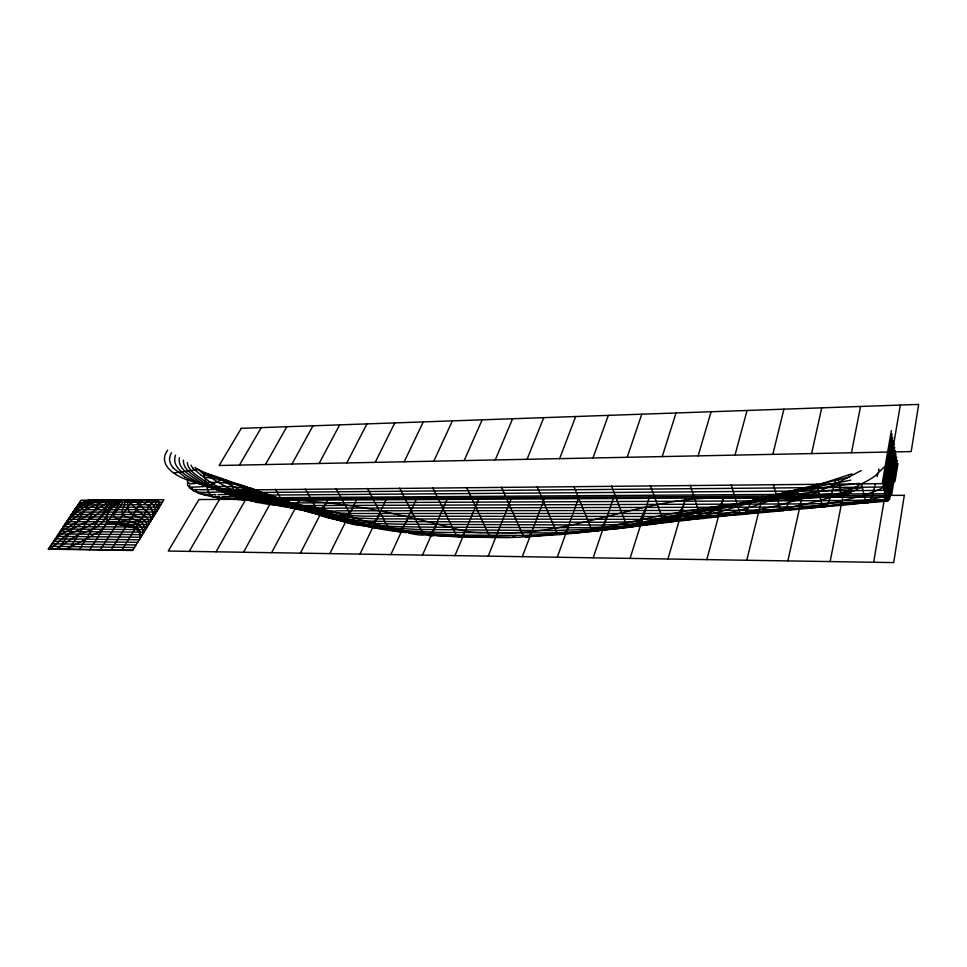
<?xml version="1.0" encoding="UTF-8"?>
<svg xmlns="http://www.w3.org/2000/svg" width="967" height="967" viewBox="0 0 967 967"><rect width="100%" height="100%" fill="white"/><g stroke="black" fill="none" stroke-linecap="round" stroke-linejoin="round"><path stroke-width="1.45" d="M169.709 458.37L169.757 457.778A18.421 9.924 -31.1 0 1 171.497 452.689M142.838 532.527L142.717 533.337A9.078 5.053 -33.7 0 1 141.75 535.718M897.303 460.352L891.586 494.886C823.098 510.951 752.229 513.344 682.158 513.477L350.296 513.489L314.287 511.881A210.335 118.421 -25.1 0 1 307.808 511.047C272.138 507.095 243.37 483.307 209.198 474.519M897.956 463.604L895.043 481.203L889.664 484.467A34.171 22.628 -10.2 0 1 886.92 486.05L877.613 490.148A118.119 75.656 -12.2 0 1 862.939 495.455C793.919 514.335 721.708 516.39 650.573 516.475L364.704 516.173L328.889 514.819L310.226 512.172L294.113 507.917L244.832 486.316L216.161 477.347M895.998 453.837L888.117 500.966L879.837 501.776L829.384 505.451L779.209 507.107L317.333 508.195C277.444 510.769 238.897 497.05 206.418 474.664M896.651 457.101L889.592 499.516C834.025 507.627 777.819 510.455 721.708 510.395L338.571 510.83C296.809 514.033 256.497 500.773 221.08 479.584M894.028 443.962L885.023 497.05L273.552 500.374C249.268 500.543 224.441 495.455 203.614 482.569C196.47 476.574 182.654 470.724 183.428 460.099M894.68 447.262L885.845 499.637L846.959 500.519L280.225 502.997C254.925 503.263 228.986 497.679 207.736 483.464C201.027 477.36 188.021 472.259 187.368 462.564M895.345 450.549L886.872 500.942L812.449 503.88L293.352 505.596C260.256 506.575 226.725 496.663 201.209 475.22M892.686 437.302L883.608 490.39L260.22 495.14C238.462 495.031 216.245 491.55 196.688 481.614C187.61 476.248 170.796 468.185 175.523 455.155M893.363 440.638L884.309 493.726L266.88 497.751C243.829 497.751 220.234 493.472 200 481.989C192.095 476.211 176.949 469.382 179.475 457.633M873.636 562.274L884.986 495.442M892.372 451.952L900.337 405.052M891.344 430.593L882.182 483.669L246.899 489.906C227.608 490.124 208.11 487.634 189.955 480.865C177.553 477.009 156.473 465.743 167.617 450.211M892.021 433.953L882.895 487.03L253.559 492.529C230.001 492.541 205.209 488.456 184.818 476.912M202.732 473.056A22.011 13.635 89.8 0 1 203.07 473.504C207.82 480.732 204.569 498.404 218.276 497.485M861.621 486.304L861.319 487.9L859.76 487.997M830.145 561.585L843.055 495.696M851.456 452.786L860.533 406.454M114.336 514.782L114.287 515.012A7.893 4.279 -33.4 0 0 114.444 516.922M878.882 468.971L878.628 470.131M787.875 560.908L802.247 495.938M811.615 453.583L821.732 407.832M878.604 470.252L878.459 470.869M152.701 516.354L152.581 516.861A20.585 11.338 -33.3 0 1 151.662 519.315L151.541 519.557A27.233 14.952 -33.4 0 1 150.344 521.757L66.65 521.733L65.829 522.966M877.963 473.056L877.746 474.048M877.661 474.41L877.432 475.413M877.323 475.873L877.166 476.55M746.778 560.256L762.54 496.168M772.814 454.369L783.923 409.162M875.437 483.826L875.014 485.531M762.165 497.691L759.989 501.619L834.69 496.24M874.567 487.308L872.657 494.21A81.155 16.536 88.6 0 1 871.315 498.09L870.542 499.854A44.277 8.945 88.8 0 1 868.741 502.393L868.39 502.635A32.479 6.551 88.9 0 1 867.157 502.804L865.223 499.987L861.476 483.536M706.817 559.615L723.872 496.397M735.005 455.119L747.056 410.467M723.485 497.824L722.905 499.806M667.919 558.999L686.207 496.627M698.15 455.868L711.096 411.737M685.095 500.386L683.862 504.145A48.664 15.665 89 0 1 682.472 507.542L678.592 513.658L670.941 520.355M833.143 488.625L834.412 484.455L861.186 470.578M832.2 491.719L832.696 490.112M832.031 492.288L828.997 500.966A76.949 17.744 88.6 0 1 828.066 502.997L827.607 503.867A43.733 10.008 88.9 0 1 825.419 506.515L824.573 506.829A21.54 4.92 89.1 0 1 824.041 506.756L823.691 506.563A28.502 6.503 89 0 1 822.712 505.584L822.361 505.04A11.906 2.732 89.2 0 1 821.479 502.647L816.764 483.983M834.424 484.431L835.851 480.333A28.587 6.273 89.2 0 1 836.056 479.837L836.298 479.366A14.747 3.252 89.1 0 1 836.407 479.185M630.061 558.394L649.51 496.845M662.226 456.593L676.006 412.982M593.194 557.814L613.731 497.062M627.184 457.294L641.762 414.19M607.24 516.257L603.432 524.863L599.262 529.964A37.967 14.07 89.4 0 1 598.694 530.351A31.826 11.785 89.5 0 1 593.061 530.351M801.945 497.34L800.869 498.718L799.504 497.437A17.902 4.351 89.1 0 1 799.274 497.014L797.884 493.629M557.282 557.234L578.858 497.268M592.989 457.983L608.328 415.363M55.216 538.849L139.224 539.791L140.203 537.229L139.852 533.566M522.301 556.678L544.844 497.473M559.627 458.648L575.679 416.523M790.087 499.069L792.892 492.276M789.918 499.528L787.875 504.399M488.19 556.134L511.664 497.667M527.051 459.313L543.78 417.647M454.937 555.614L479.269 497.86M495.249 459.954L512.619 418.747M432.745 487.791L456.11 534.848L458.382 536.806L460.655 536.975L463.024 535.174L465.224 531.209L466.517 531.403A99.613 62.94 -23.3 0 0 480.696 532.575M422.506 555.094L447.661 498.053M464.184 460.57L482.158 419.823M435.948 524.61C433.313 538.268 419.231 535.513 408.751 532.986M390.861 554.587L416.789 498.235M433.832 461.186L452.387 420.875M407.856 517.635C402.248 535.392 389.29 534.304 382.932 517.587L367.46 488.444M787.863 504.436L786.485 507.119M359.978 554.103L386.631 498.416M404.182 461.779L423.268 421.902M380.66 510.902C373.963 533.663 351.42 524.513 334.884 518.312C298.211 501.885 258.298 493.315 218.059 494.681M105.85 517.212C108.884 509.984 114.009 502.647 121.685 499.999M329.832 553.62L357.174 498.597M375.184 462.371L394.79 422.905M155.82 512.885C159.966 508.134 155.457 498.573 147.878 499.866A26.278 14.445 -33.3 0 0 146.875 499.842M353.354 506.285L352.121 508.545M300.386 553.148L328.381 498.767M346.827 462.939L366.928 423.897M748.917 506.515L750.9 502.852A45.014 12.172 89.7 0 1 753.353 499.758L753.68 499.625A22.011 5.983 89.5 0 1 754.369 499.371A29.808 8.099 89.6 0 1 755.795 499.637L759.929 501.631L725.298 505.161L687.948 510.769L656.798 516.378L603.964 527.619A320.137 183.392 -19.6 0 1 590.112 530.025A348.241 196.519 -19.5 0 1 566.336 533.288M748.809 506.732L747.31 509.536A79.113 22.338 88.6 0 1 746.717 510.54L745.581 512.208A46.271 12.97 89 0 1 745.315 512.558M792.952 492.143L793.351 491.417M271.63 552.689L300.241 498.936M319.098 463.495L339.671 424.851M299.262 500.773L296.954 503.251L293.726 504.073L264.317 500.35L226.822 498.247M243.527 552.242L272.718 499.093M291.974 464.039L312.982 425.794M216.076 551.806L245.811 499.262L242.874 500.084L238.837 497.618L235.682 493.388L230.702 483.367L226.278 479.934L220.416 480.103L211.386 484.697L194.512 482.497M265.442 464.571L286.861 426.725M139.175 539.876C142.657 534.63 137.35 528.236 132.056 526.955A72.561 40.276 -35.3 0 0 129.892 526.29L126.737 525.528M187.622 480.152C185.712 484.092 192.312 484.056 194.959 483.488M465.236 531.209C413.284 517.865 361.005 504.182 307.155 501.184C293.642 499.999 279.233 499.238 267.182 501.063C262.927 498.573 260.498 493.992 256.642 491.006M153.004 517.454L153.378 516.813A19.038 10.48 -33.2 0 0 154.297 514.976L154.623 514.13A19.884 10.951 -33.2 0 0 154.829 513.501L154.853 513.392A19.678 10.83 -33.2 0 0 155.119 512.268L155.288 509.633A20.476 11.266 -33.2 0 0 155.143 508.533C153.427 501.474 144.929 499.854 138.704 499.903M189.23 551.383L219.485 499.419M239.465 465.103L261.283 427.619M153.221 517.091L69.866 516.91C75.559 506.974 85.894 499.032 97.812 500.144M139.985 538.571C144.724 521.491 118.071 523.86 107.966 521.382M241.266 428.333L219.146 465.502L911.204 451.577L918.65 404.411L241.194 428.333M144.893 530.605L145.171 530.121A15.798 8.751 -33.6 0 0 146.597 525.552M146.259 528.393L146.633 527.764A20.065 11.072 -33.5 0 0 147.613 525.891L147.697 525.685A18.784 10.383 -33.5 0 0 148.386 523.655A15.52 8.594 -33.5 0 0 148.314 519.895L148.096 519.376A26.871 14.843 -33.7 0 0 146.331 517.067L138.015 510.987A74.169 40.65 -31.2 0 1 137.302 510.383A60.014 32.89 -31.6 0 1 134.328 507.046L130.219 501.873L125.311 500.096A34.256 18.578 -33.8 0 0 122.773 499.999L123.039 500.024A6.696 3.602 -33.2 0 1 123.885 500.398A5.705 3.07 -33.2 0 1 124.477 501.124L124.538 501.244M147.927 525.673L148.386 524.924A20.79 11.459 -33.5 0 0 150.852 518.131A19.908 10.988 -33.5 0 0 149.764 514.746L149.68 514.541M121.782 550.283L153.221 499.806M111 550.102L142.632 499.879M100.314 549.933L132.116 499.939M89.726 549.764L121.709 499.999M79.246 549.607L111.398 500.06M68.862 549.437L101.172 500.12L104.388 500.096M58.564 549.268L91.599 500.181M48.35 549.135L80.998 500.241L163.919 499.746L132.636 550.477L48.35 549.135L52.617 543.394M62.662 527.716L63.749 526.121A39.695 21.371 -34.1 0 1 64.729 524.767L66.264 522.796A36.335 19.521 -34 0 1 68.536 520.101C77.022 510.661 88.202 503.178 100.834 500.882A51.456 27.753 -34.3 0 1 107.506 500.144L109.791 500.072M73.951 510.794C77.686 504.967 84.056 500.386 91.152 500.193M106.165 524.114C107.845 520.584 105.101 514.903 109.392 511.047C112.196 507.071 116.282 504.266 120.476 501.921M842.849 494.862C840.722 497.171 840.432 490.221 839.972 487.948M66.626 521.781C74.108 509.875 86.571 499.939 101.233 500.169M105.959 524.404L104.883 525.939A21.25 11.386 -34 0 1 104.521 526.435L104.315 526.689A16.62 8.933 -34 0 1 103.07 528.151L101.837 529.445A19.606 10.516 -34 0 1 100.858 530.399L100.242 530.931M884.189 467.049L875.655 475.438A71.062 46.343 -12 0 1 868.414 480.273L854.683 487.525A144.095 91.357 -13.8 0 1 847.563 490.801L838.981 494.33A111.991 72.078 -13.2 0 1 828.223 498.09M57.887 534.848L58.854 533.76A15.992 8.522 -34.6 0 1 59.7 532.938M779.39 506.261A17.527 4.46 89.2 0 0 781.167 509.597L782.968 510.636A35.066 8.933 89 0 0 785.361 508.787L785.579 508.557A57.295 14.65 88.8 0 0 786.425 507.216M52.847 543.116L60.002 534.872A12.704 6.769 -34.7 0 1 60.329 534.691L63.689 532.902A78.702 43.297 -35.4 0 1 67.4 531.004L80.201 524.9A53.342 27.705 -33.6 0 0 86.039 521.769A55.349 28.708 -33.6 0 0 97.111 514.202L105.113 507.723A48.882 26.858 -33.5 0 1 108.34 505.197L111.145 503.299A17.454 9.428 -33.4 0 1 115.436 501.099M708.92 513.997L708.751 514.214M745.279 512.607L744.493 513.465M709.307 513.525L713.078 509.512L716.221 507.663M708.569 514.432L705.064 517.925A26.665 8.099 89.2 0 1 703.71 518.397M117.587 509.488C119.328 507.216 124.525 503.747 121.383 500.713M50.151 549.171L66.505 534.932L81.748 528.997A64.837 33.724 -33.3 0 0 86.776 526.858L87.779 526.374A32.141 16.971 -33.7 0 0 92.228 524.017L94.452 522.591A18.832 10.008 -33.8 0 0 95.806 521.624M744.239 513.695L743.357 514.275L783.343 508.569A284.6 167.811 -15 0 0 801.425 504.967M323.063 506.998L323.655 506.49A18.458 10.008 89.6 0 0 326.254 502.876M716.765 507.47L719.424 506.055M670.723 520.5L667.435 522.373L665.139 522.228A19.884 6.503 89.4 0 1 664.667 521.938A20.839 6.805 89.4 0 1 663.978 521.31L663.737 521.032A20.367 6.648 89.4 0 1 663.302 520.439L650.344 485.639M55.748 549.256L77.565 535.041L91.212 529.783A23.51 12.535 -33.8 0 0 99.927 524.525L102.103 522.494A17.309 9.259 -33.9 0 0 105.802 517.224M82.509 540.819L94.222 534.376A24.042 12.885 -33.8 0 0 96.192 533.506M81.627 541.29L65.454 549.413M238.075 492.868L248.821 488.395M237.568 493.134L236.286 493.799M233.579 495.164L232.31 495.805L226.894 493.11M834.316 484.467L816.837 492.336M194.681 469.998L173.468 473.044M115.436 501.099L116.499 500.701A9.743 5.246 -33.3 0 1 118.167 500.229A11.193 6.032 -33.3 0 1 119.243 500.06L119.981 500.012M857.753 489.556L857.137 489.785M848.264 493.605L844.844 494.693M848.518 493.521L851.335 492.578M856.822 489.894L854.429 490.559M849.183 474.724L748.071 507.953A240.735 145.171 -16.7 0 1 708.412 516.898L702.513 517.913A287.876 169.261 -16.8 0 1 679.378 521.032L644.808 523.691L600.616 525.033L402.224 524.271M849.364 474.664L851.891 473.878M341.266 517.937C329.445 520.995 317.901 513.888 306.95 510.358C283.947 499.721 260.183 489.87 234.776 486.969A200.362 118.868 -36 0 0 231.875 486.631L207.554 486.256M828.223 498.078L819.823 500.495M262.673 501.353L273.347 498.356A49.148 27.91 -88.7 0 1 274.761 498.223L281.627 499.19L292.227 503.843L319.17 509.863L365.212 524.61L396.422 531.246M262.42 501.426L258.842 502.199M854.32 490.595L851.649 491.212M802.936 504.629L808.75 503.299A225.613 137.145 -14.5 0 0 819.823 500.495M850.609 491.454L851.443 491.26M850.211 491.538L847.019 492.203M802.55 504.714L801.8 504.883M847.285 477.565L786.57 492.034L722.784 510.878A247.479 148.567 -17.5 0 1 714.673 513.078L694.258 517.816A261.67 155.88 -17.5 0 1 664.148 522.821L631.439 525.891L585.736 527.74L431.753 527.172C402.139 526.749 372.259 526.858 343.055 521.273A223.135 128.345 -23.9 0 1 319.606 514.565L280.152 498.718A369.273 224.344 -40.6 0 0 265.816 494.596L263.943 494.161A339.163 206.007 -39.8 0 0 248.833 491.272L244.458 490.668A259.712 156.69 -37.6 0 0 233.132 489.592L207.736 489.58M847.491 477.529L848.941 477.202A27.668 18.216 -11.2 0 0 849.558 477.057M846.185 492.372L834.243 494.04M257.585 502.417L258.987 502.175M850.815 480.176L772.814 495.08L707.904 512.389A287.864 168.911 -18 0 1 650.235 524.585L605.68 528.804L551.565 530.605L417.72 529.457L383.331 527.607L358.273 524.622A233.095 134.111 -23.5 0 1 337.64 519.98C298.162 503.952 256.896 489.217 213.55 492.263M257.403 502.453L256.932 502.526A13.804 8.026 89.6 0 1 256.69 502.538L250.405 495.539M566.324 533.288L525.214 536.963M856.387 483.705L857.584 483.56A6.757 4.509 -10.4 0 0 859.252 483.234M854.429 483.911L853.414 484.008M853.148 484.032C784.853 491.043 718.312 507.856 651.722 523.715A285.035 167.351 -18.4 0 1 626.471 527.656L591.2 530.98L550.32 532.95L438.716 532.37L403.179 530.665L373.927 527.644L361.513 525.407L354.538 520.331A42.27 21.709 89.4 0 1 352.036 517.224L336.032 488.758M198.513 483.174L205.826 482.509M197.691 483.258L196.422 483.367M206.164 482.473L207.82 482.352M833.929 494.064C763.265 497.606 693.617 510.479 624.779 526.266A312.486 180.261 -19.1 0 1 594.657 531.101L560.57 534.558L521.564 536.903M856.496 488.202L859.421 488.009M200.81 486.776L207.397 486.268M856.109 488.226L855.251 488.299M834.944 496.216L838.184 495.938A26.895 17.962 -11.2 0 0 844.614 494.79M208.376 482.303L217.901 482.388M199.734 486.86L192.228 487.138A14.989 8.292 -31.4 0 1 189.23 486.691A7.736 4.291 -31.6 0 1 187.574 485.108M854.647 488.335C778.556 493.146 702.743 510.697 628.067 526.991A287.743 168.488 -18.8 0 1 617.333 528.659L575.57 532.974L524.525 535.44M831.547 495.757L793.496 497.546L715.967 497.872A408.231 346.15 -19.3 0 0 708.835 498.198C641.326 500.169 578.242 531.669 510.733 532.757M520.597 537.241L506.49 537.628M207.567 489.58L204.363 489.737M203.892 489.761L192.711 489.568A9.984 5.548 -31.5 0 1 189.29 487.163M316.692 509.428C286.063 500.628 254.031 496.53 222.059 496.712M121.238 499.999L120.621 500.06A6.696 3.602 -33.2 0 0 118.639 500.604L117.466 501.136A12.462 6.733 -33.3 0 0 113.731 503.529L112.015 505.004A26.218 14.263 -33.3 0 0 109.948 507.083L109.67 507.373A50.828 28.019 -33.1 0 0 108.642 508.521L103.723 514.19A35.876 18.893 -33.8 0 1 95.89 521.697M207.446 494.899L211.459 496.639A40.421 22.724 -30.6 0 0 212.486 496.881L225.371 498.634M217.527 497.509L215.907 497.014M515.169 537.096L513.803 537.12M207.784 492.348L211.507 492.3M117.648 500.024L117.092 500.036A19.993 10.77 -33.5 0 0 115.556 500.193A17.527 9.428 -33.5 0 0 112.245 500.942L111.979 501.027A25.686 13.876 -33.6 0 0 106.612 503.166L61.078 531.814A14.263 7.603 -34.6 0 0 59.821 532.829M207.349 492.36L201.209 492.336A38.487 21.371 -30.8 0 1 199.166 492.179L194.645 491.454A8.232 4.593 -31.6 0 1 192.276 488.444L192.373 487.888A5.053 2.816 -31.6 0 1 192.445 487.477M213.018 492.276L211.713 492.288M523.896 535.452L458.394 535.077M512.897 537.144L511.99 537.156M114.239 500.048C95.528 501.402 79.379 513.235 65.756 525.274A44.579 24.115 -34.3 0 0 63.665 527.341L62.166 528.949A21.129 11.278 -34.4 0 0 60.546 530.907A13.345 7.095 -34.4 0 0 60.027 531.657M509.718 537.181L508.823 537.193M79.427 502.598L162.408 502.187M77.844 504.967L160.897 504.641M76.26 507.337L159.386 507.107M507.917 537.193L436.492 535.597M74.664 509.718L157.863 509.573M73.069 512.111L156.328 512.051M71.473 514.504L154.805 514.529M130.593 499.951L131.476 499.951A56.944 31.174 -34.2 0 1 150.767 508.497M68.258 519.315L151.722 519.521M245.086 499.262L272.464 499.564M65.031 524.15L148.628 524.549M212.595 494.608L215.846 494.645M212.389 494.608L211.374 494.596M124.973 499.975L125.384 499.987A49.849 27.161 -34.1 0 1 127.898 500.096M63.411 526.592L147.069 527.063M61.779 529.022L145.509 529.602M480.708 532.539L510.286 532.744M60.147 531.475L143.95 532.14M506.043 537.616L459.591 537.108M58.516 533.917L142.379 534.678M56.872 536.383L140.807 537.229M53.572 541.327L137.64 542.366M51.916 543.805L136.057 544.941M401.934 524.259L370.712 523.292L347.854 521.237A217.527 124.755 -24.2 0 1 331.185 518.264L324.344 515.653L318.107 510.697A23.377 12.595 89.6 0 1 316.668 508.847L305.367 489.06M50.248 546.295L134.461 547.527M48.58 548.797L132.866 550.114M210.274 494.572L210.987 494.584M210.081 494.572L200.532 493.847A18.373 10.286 -31.3 0 1 200.229 493.786M122.99 499.987L123.474 500.012A12.97 6.999 -33.3 0 1 124.658 500.169A9.162 4.944 -33.2 0 1 126.472 501.063M458.128 535.077L408.872 532.454M311.471 509.331L314.48 509.416M311.144 509.319L307.881 509.198M459.736 537.036L436.504 535.537L413.924 532.599M219.702 496.639L217.37 496.542M216.463 496.506L214.698 496.422M225.577 498.186L224.489 498.126M106.672 523.401L126.508 525.48M223.57 498.078L222.797 498.029M212.607 496.301L204.569 495.164M221.878 497.969L218.083 497.667M237.459 499.661L281.421 502.526L311.773 506.708L331.621 511.277L382.11 525.891L411.471 532.188M218.675 482.436C258.346 484.02 291.309 509.222 329.215 517.248M301.595 508.811L300.06 508.702M434.884 535.488C426.362 537.7 420.996 531.282 418.203 524.392L399.685 488.13M235.392 499.516L233.736 499.383M298.888 508.618L297.715 508.521M297.328 508.497L292.385 507.989M231.282 499.19L230.219 499.093M408.775 532.454C376.26 530.46 344.711 521.733 314.674 509.44M229.215 498.996L226.58 498.754M406.442 532.696L405.524 532.575M404.605 532.442L400.942 531.935M292.155 507.965L286.691 506.563A11.822 6.636 89.8 0 1 286.087 506.237A11.205 6.285 89.8 0 1 285.688 505.946L285.156 505.487A5.959 3.348 89.9 0 1 284.455 504.738M400.036 531.802L397.328 531.379M201.184 472.44L204.339 473.177L194.947 467.496M203.916 474.942L205.342 475.196M205.741 475.256L215.943 477.311M329.687 517.333L329.65 517.333A224.102 127.584 -24.2 0 0 342.741 519.291L363.036 520.887L389.979 521.564L607.349 522.277L656.617 521.418L695.781 519.134A344.578 196.785 -16.1 0 0 726.205 515.641L728.804 515.254A309.972 180.285 -16.1 0 0 746.584 512.329L777.009 505.717A176.103 109.887 -15.2 0 0 816.873 492.384M119.884 524.416L134.461 527.946A32.697 18.119 -34.3 0 1 139.744 533.18M216.088 477.347L211.846 475.413M205.693 477.396C242.318 481.264 274.966 499.274 308.848 512.099A184.685 106.128 -25.2 0 0 312.788 513.139L327.354 515.979A231.149 130.581 -24.3 0 0 336.165 517.091L377.505 518.868L640.19 519.364L696.373 518.022L743.454 514.323L742.221 514.48A19.147 5.343 89.2 0 1 741.024 513.815M119.328 519.255L135.344 523.171A59.156 32.757 -34.8 0 1 137.374 524.09L138.269 524.585A33.531 18.566 -34.2 0 1 141.581 527.486L142.379 528.852A16.451 9.138 -33.8 0 1 142.693 529.795L142.814 530.484A21.806 12.088 -33.9 0 1 142.838 532.527M204.46 473.201L207.361 473.999M209.053 474.483L207.506 474.048M130.908 518.348L139.574 521.431A44.615 24.683 -34.4 0 1 141.122 522.361L141.46 522.603A27.003 14.952 -33.9 0 1 144.337 526L144.663 529.312A21.649 11.979 -33.8 0 1 144.53 530.158M130.69 518.288L126.617 517.067A39.84 21.673 -32.4 0 1 125.347 516.571M198.247 469.974L211.568 475.293M138.946 517.26L133.325 514.903M138.982 517.272L140.046 517.732A62.613 34.607 -34.7 0 1 141.073 518.227L142.886 519.279A36.504 20.174 -34.1 0 1 143.273 519.545M125.226 516.511L122.108 513.682L122.434 509.258A32.685 17.95 -32.8 0 1 122.761 508.497L124.054 505.511A14.203 7.627 -33.4 0 0 124.658 501.184M216.306 477.42L220.96 479.523M199.093 469.841L199.589 470.131A20.283 12.559 89.7 0 1 200.399 470.748L201.45 471.654A17.164 10.613 89.6 0 1 202.514 472.778M226.834 493.073L218.844 488.021M184.673 476.828L173.202 468.088M206.152 474.495L204.242 473.298M115.266 517.756L115.206 517.72A8.461 4.593 -33.3 0 1 114.481 516.922M143.334 519.581L143.467 519.678A35.767 19.775 -34.1 0 1 144.373 520.415L144.675 520.705M200.918 475.002L193.11 468.427M592.831 530.049L591.042 528.042M627.39 525.226L631.016 527.027A45.231 15.774 89.2 0 0 633.639 526.326L640.468 519.593L645.98 507.989A46.706 16.173 89.1 0 0 646.294 506.986M627.184 524.984L625.552 522.398M250.199 495.285L246.234 489.653M150.949 508.376L151.178 508.702A32.83 18.035 -33.6 0 1 151.988 510.068L152.532 511.374A25.045 13.78 -33.4 0 1 152.859 512.595A20.331 11.193 -33.3 0 1 152.786 516.076M796.506 490.559L796.711 490.898A21.492 5.306 89.3 0 1 797.497 492.602L797.848 493.521M590.825 527.716L573.89 486.389M149.619 514.432L138.39 503.759A45.884 24.973 -34 0 0 128.007 499.951M275.45 489.362L284.443 504.653M466.65 487.465L488.25 533.506A15.339 6.66 -90 0 0 497.642 532.563M501.45 487.114L522.011 533.035M537.193 486.764L555.457 529.711C558.007 538.123 567.52 533.349 568.318 526.507A31.21 12.257 89.6 0 0 568.741 525.395M611.591 486.014L624.537 520.125A32.213 11.205 89.4 0 0 625.431 522.156M690.196 485.241L699.02 511.942A27.838 8.425 89.2 0 0 700.084 514.746M731.173 484.83L738.812 509.79A20.065 5.609 89.2 0 0 740.94 513.695M773.346 484.407L779.414 506.116M839.888 487.356L839.694 486.026A23.534 5.21 89.2 0 0 839.32 483.802L839.296 483.693A14.493 3.203 89.1 0 0 838.063 479.378M187.501 484.648L187.501 484.624A5.355 2.961 -31.6 0 1 187.997 482.618M196.821 492.251A7.591 4.255 -31.5 0 1 196.108 490.813L196.071 490.317A3.058 1.704 -31.6 0 1 196.071 489.882M127.874 504.871L128.055 507.808A37.761 20.706 -32.3 0 0 128.273 509.367A22.422 12.257 -32.7 0 0 128.925 511.217A17.346 9.477 -32.8 0 0 129.445 511.99L129.783 512.377A35.344 19.316 -32.4 0 0 133.349 514.879M189.363 486.474L189.363 486.232A3.989 2.212 -31.6 0 1 189.737 485.047M153.668 499.818A13.2 7.265 -32.9 0 1 158.189 509.101M100.266 530.956A10.407 5.621 -34 0 1 96.434 533.373M144.506 530.158A12.039 6.696 -33.6 0 1 143.454 533.047M152.448 500.012A14.638 8.05 -32.9 0 1 157.681 509.742M126.629 500.966A22.205 11.955 -33.5 0 1 127.777 504.919M144.615 520.754A19.775 10.951 -33.7 0 1 146.791 525.311M74.942 509.258A12.934 6.829 -33.8 0 1 90.608 500.193M194.681 470.01A24.888 15.351 89.9 0 1 196.071 469.515M196.241 469.527A10.697 6.612 89.4 0 1 199.105 469.793M248.809 488.19A27.584 16.137 -89.5 0 1 256.666 490.946M323.051 507.179A31.826 17.297 89.2 0 1 316.692 509.355M352.193 508.727A41.472 21.987 89.2 0 1 341.254 517.732M173.407 467.943A44.131 23.909 -30.6 0 1 169.467 458.467M193.279 468.294A18.518 10.141 -30.9 0 1 191.128 465.115M200.012 493.738A19.666 11 -31.2 0 1 199.129 493.46L198.102 493.073A11.108 6.213 -31.4 0 1 197.026 492.493M204.279 495.08A21.153 11.882 -31.1 0 1 202.574 494.342L202.224 494.113A8.498 4.775 -31.5 0 1 201.257 493.17M119.412 519.146A29.215 15.835 -32.8 0 1 115.291 517.877M114.179 514.819A12.813 6.974 -33.3 0 1 117.672 509.524M836.54 478.991A10.939 2.405 89.1 0 1 837.035 478.58A10.238 2.26 89.1 0 1 837.93 479.269M793.387 491.683A18.566 4.569 89.3 0 1 796.518 490.305M700.181 514.928A23.486 7.12 89.3 0 0 701.172 516.704L701.583 517.248A17.309 5.258 89.4 0 0 702.247 517.889L702.683 518.155A21.201 6.431 89.3 0 0 703.456 518.385M722.953 499.987A28.635 8.437 89.1 0 1 719.436 506.176M531.753 531.366A17.201 7.107 89.9 0 1 522.035 532.962M904.302 495.322L893.689 562.589L168.258 551.045L198.9 499.54L904.302 495.322"/></g></svg>
